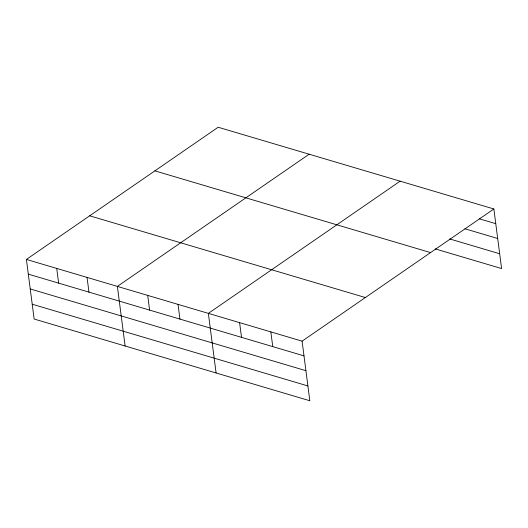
<?xml version="1.0" encoding="UTF-8"?>
<svg xmlns="http://www.w3.org/2000/svg" width="528" height="528" viewBox="0 0 528 528"><rect width="100%" height="100%" fill="white"/><g stroke="black" fill="none" stroke-linecap="round" stroke-linejoin="round"><path stroke-width="0.79" d="M493.858 208.969L302.089 341.161L309.83 400.759L34.142 319.031L26.4 259.433L218.17 127.241L493.858 208.969L501.6 268.567L435.204 248.886M309.151 154.209L117.374 286.407L125.116 345.998M400.125 181.183L208.355 313.375L216.097 372.973M479.365 218.816L495.772 223.681M464.884 228.769L497.693 238.491M449.684 238.933L499.679 253.757M154.889 170.861L430.577 252.595M89.687 215.807L365.376 297.541M26.4 259.433L302.089 341.161M28.314 274.144L304.003 355.872M30.235 288.955L305.923 370.689M32.215 304.22L307.903 385.948M270.844 331.901L272.758 346.612M239.6 322.634L241.514 337.352M178.028 304.385L179.942 319.097M147.701 295.396L149.615 310.108M87.054 277.411L88.961 292.129M56.727 268.422L58.634 283.133"/></g></svg>
